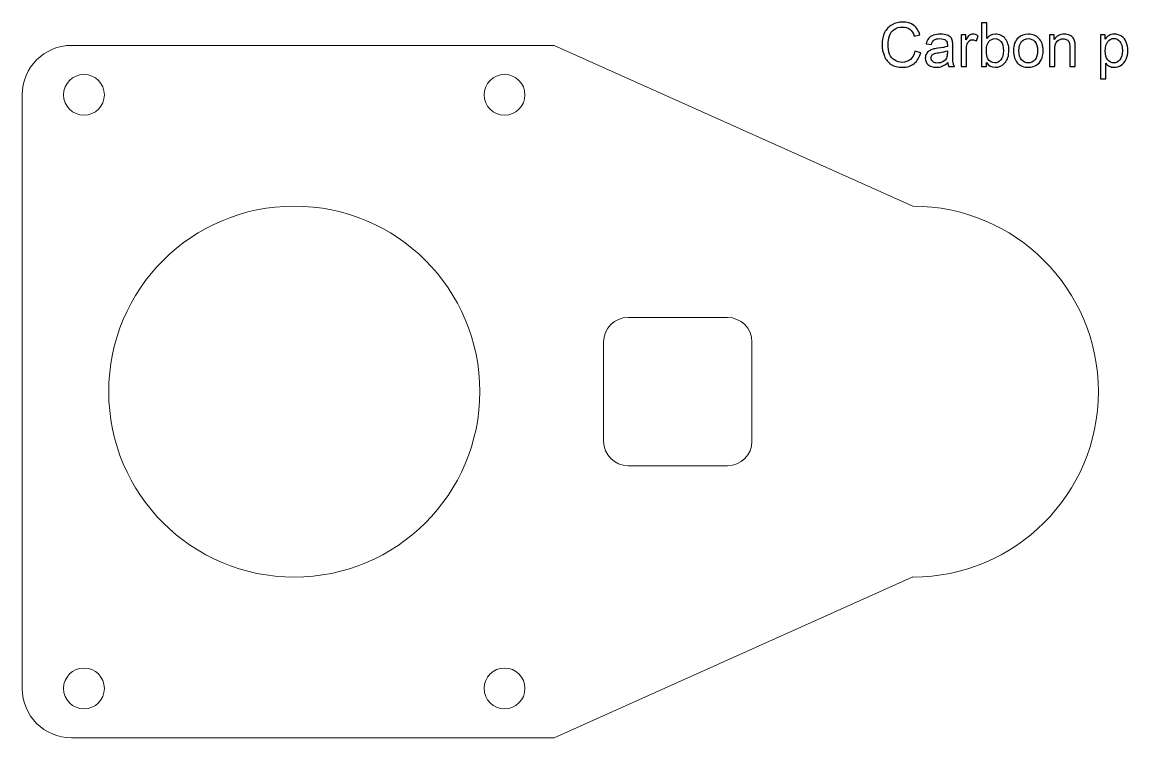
# Model space of a CAD drawing. Header units: millimetres. Extents: x -202 to 204, y -252 to 284.
# Drawn here: x 23.5 to 112.9, y 225.9 to 283.8 of the extents above; entities that cross this region are included whole.
import ezdxf

# ---------------------------------------------------------------- set-up
doc = ezdxf.new("R2010")
doc.units = ezdxf.units.MM
doc.header["$MEASUREMENT"] = 0
doc.layers.add('Layer 1', color=7, linetype='Continuous')

msp = doc.modelspace()

# ---------------------------------------------------------------- linework, layer by layer
at = {"layer": 'Layer 1', "color": 250}
for points, knots in [([(95.7066, 281.4589), (95.7066, 281.4589), (96.175, 281.3404), (96.175, 281.3404), (96.175, 281.3404), (96.077, 280.9568), (95.9, 280.6638), (95.6457, 280.4613), (95.6457, 280.4613), (95.3905, 280.2596), (95.0794, 280.1592), (94.7106, 280.1592), (94.7106, 280.1592), (94.3295, 280.1592), (94.02, 280.2366), (93.7813, 280.3913), (93.7813, 280.3913), (93.5426, 280.5469), (93.3607, 280.7716), (93.2364, 281.0655), (93.2364, 281.0655), (93.1121, 281.3602), (93.0495, 281.6762), (93.0495, 282.0137), (93.0495, 282.0137), (93.0495, 282.3817), (93.1195, 282.7027), (93.2602, 282.9768), (93.2602, 282.9768), (93.401, 283.2509), (93.601, 283.4592), (93.8611, 283.6016), (93.8611, 283.6016), (94.1204, 283.744), (94.406, 283.8147), (94.718, 283.8147), (94.718, 283.8147), (95.072, 283.8147), (95.3691, 283.725), (95.6103, 283.5448), (95.6103, 283.5448), (95.8515, 283.3645), (96.0194, 283.1118), (96.114, 282.785), (96.114, 282.785), (96.114, 282.785), (95.6539, 282.6764), (95.6539, 282.6764), (95.6539, 282.6764), (95.5716, 282.934), (95.4531, 283.1208), (95.2967, 283.2386), (95.2967, 283.2386), (95.1411, 283.3563), (94.9452, 283.4147), (94.7081, 283.4147), (94.7081, 283.4147), (94.4365, 283.4147), (94.2101, 283.3497), (94.0274, 283.2196), (94.0274, 283.2196), (93.8447, 283.0887), (93.7163, 282.9142), (93.643, 282.6945), (93.643, 282.6945), (93.5689, 282.4755), (93.5319, 282.2491), (93.5319, 282.0162), (93.5319, 282.0162), (93.5319, 281.7149), (93.5755, 281.4532), (93.6628, 281.2285), (93.6628, 281.2285), (93.7508, 281.0046), (93.8866, 280.8367), (94.0718, 280.7255), (94.0718, 280.7255), (94.2571, 280.6144), (94.4571, 280.5593), (94.6727, 280.5593), (94.6727, 280.5593), (94.9345, 280.5593), (95.1559, 280.635), (95.3378, 280.7856), (95.3378, 280.7856), (95.5197, 280.9371), (95.6424, 281.1618), (95.7066, 281.4589)], [0, 0, 0, 0, 0.0434783, 0.0434783, 0.0434783, 0.0434783, 0.0869565, 0.0869565, 0.0869565, 0.0869565, 0.1304348, 0.1304348, 0.1304348, 0.1304348, 0.173913, 0.173913, 0.173913, 0.173913, 0.2173913, 0.2173913, 0.2173913, 0.2173913, 0.2608696, 0.2608696, 0.2608696, 0.2608696, 0.3043478, 0.3043478, 0.3043478, 0.3043478, 0.3478261, 0.3478261, 0.3478261, 0.3478261, 0.3913043, 0.3913043, 0.3913043, 0.3913043, 0.4347826, 0.4347826, 0.4347826, 0.4347826, 0.4782609, 0.4782609, 0.4782609, 0.4782609, 0.5217391, 0.5217391, 0.5217391, 0.5217391, 0.5652174, 0.5652174, 0.5652174, 0.5652174, 0.6086957, 0.6086957, 0.6086957, 0.6086957, 0.6521739, 0.6521739, 0.6521739, 0.6521739, 0.6956522, 0.6956522, 0.6956522, 0.6956522, 0.7391304, 0.7391304, 0.7391304, 0.7391304, 0.7826087, 0.7826087, 0.7826087, 0.7826087, 0.826087, 0.826087, 0.826087, 0.826087, 0.8695652, 0.8695652, 0.8695652, 0.8695652, 0.9130435, 0.9130435, 0.9130435, 0.9130435, 1, 1, 1, 1]), ([(101.4874, 280.2193), (101.4874, 280.2193), (101.0849, 280.2193), (101.0849, 280.2193), (101.0849, 280.2193), (101.0849, 280.2193), (101.0849, 283.7547), (101.0849, 283.7547), (101.0849, 283.7547), (101.0849, 283.7547), (101.5187, 283.7547), (101.5187, 283.7547), (101.5187, 283.7547), (101.5187, 283.7547), (101.5187, 282.4936), (101.5187, 282.4936), (101.5187, 282.4936), (101.7022, 282.7233), (101.936, 282.8385), (102.22, 282.8385), (102.22, 282.8385), (102.378, 282.8385), (102.527, 282.8064), (102.6678, 282.743), (102.6678, 282.743), (102.8085, 282.6796), (102.9238, 282.5899), (103.0151, 282.4755), (103.0151, 282.4755), (103.1057, 282.3603), (103.1773, 282.222), (103.2283, 282.059), (103.2283, 282.059), (103.2802, 281.8968), (103.3057, 281.7232), (103.3057, 281.5388), (103.3057, 281.5388), (103.3057, 281.0992), (103.1971, 280.7601), (102.9797, 280.5206), (102.9797, 280.5206), (102.7633, 280.281), (102.5023, 280.1617), (102.1986, 280.1617), (102.1986, 280.1617), (101.8965, 280.1617), (101.6594, 280.2876), (101.4874, 280.5403), (101.4874, 280.5403), (101.4874, 280.5403), (101.4874, 280.2193), (101.4874, 280.2193)], [0, 0, 0, 0, 0.0714286, 0.0714286, 0.0714286, 0.0714286, 0.1428571, 0.1428571, 0.1428571, 0.1428571, 0.2142857, 0.2142857, 0.2142857, 0.2142857, 0.2857143, 0.2857143, 0.2857143, 0.2857143, 0.3571429, 0.3571429, 0.3571429, 0.3571429, 0.4285714, 0.4285714, 0.4285714, 0.4285714, 0.5, 0.5, 0.5, 0.5, 0.5714286, 0.5714286, 0.5714286, 0.5714286, 0.6428571, 0.6428571, 0.6428571, 0.6428571, 0.7142857, 0.7142857, 0.7142857, 0.7142857, 0.7857143, 0.7857143, 0.7857143, 0.7857143, 0.8571429, 0.8571429, 0.8571429, 0.8571429, 1, 1, 1, 1]), ([(98.3669, 280.5354), (98.2056, 280.3987), (98.0508, 280.3024), (97.9027, 280.2456), (97.9027, 280.2456), (97.7537, 280.1897), (97.594, 280.1617), (97.4236, 280.1617), (97.4236, 280.1617), (97.1421, 280.1617), (96.9264, 280.23), (96.775, 280.3675), (96.775, 280.3675), (96.6243, 280.5049), (96.5486, 280.6811), (96.5486, 280.8943), (96.5486, 280.8943), (96.5486, 281.0202), (96.5766, 281.1346), (96.6342, 281.2383), (96.6342, 281.2383), (96.691, 281.3421), (96.7659, 281.4252), (96.8581, 281.4877), (96.8581, 281.4877), (96.9511, 281.5503), (97.0548, 281.598), (97.1709, 281.6302), (97.1709, 281.6302), (97.2557, 281.6524), (97.3841, 281.6746), (97.5561, 281.6952), (97.5561, 281.6952), (97.9068, 281.7372), (98.1653, 281.7865), (98.3307, 281.845), (98.3307, 281.845), (98.3323, 281.9043), (98.3332, 281.9421), (98.3332, 281.9578), (98.3332, 281.9578), (98.3332, 282.1347), (98.292, 282.2598), (98.2097, 282.3315), (98.2097, 282.3315), (98.0994, 282.4302), (97.934, 282.4788), (97.7158, 282.4788), (97.7158, 282.4788), (97.5117, 282.4788), (97.3611, 282.4434), (97.2631, 282.3718), (97.2631, 282.3718), (97.166, 282.3002), (97.0944, 282.1734), (97.0474, 281.9915), (97.0474, 281.9915), (97.0474, 281.9915), (96.6235, 282.0499), (96.6235, 282.0499), (96.6235, 282.0499), (96.6622, 282.231), (96.7256, 282.3784), (96.8137, 282.4895), (96.8137, 282.4895), (96.9017, 282.6014), (97.0302, 282.6879), (97.1972, 282.748), (97.1972, 282.748), (97.3643, 282.8081), (97.5578, 282.8385), (97.7784, 282.8385), (97.7784, 282.8385), (97.9973, 282.8385), (98.1743, 282.8122), (98.3109, 282.7611), (98.3109, 282.7611), (98.4476, 282.7093), (98.548, 282.6451), (98.613, 282.5669), (98.613, 282.5669), (98.6772, 282.4887), (98.7217, 282.3907), (98.748, 282.2714), (98.748, 282.2714), (98.762, 282.1973), (98.7694, 282.0639), (98.7694, 281.8713), (98.7694, 281.8713), (98.7694, 281.8713), (98.7694, 281.2927), (98.7694, 281.2927), (98.7694, 281.2927), (98.7694, 280.8885), (98.7785, 280.6333), (98.7974, 280.5272), (98.7974, 280.5272), (98.8155, 280.4201), (98.8526, 280.3173), (98.9069, 280.2193), (98.9069, 280.2193), (98.9069, 280.2193), (98.4534, 280.2193), (98.4534, 280.2193), (98.4534, 280.2193), (98.4089, 280.309), (98.3793, 280.4144), (98.3669, 280.5354)], [0, 0, 0, 0, 0.0357143, 0.0357143, 0.0357143, 0.0357143, 0.0714286, 0.0714286, 0.0714286, 0.0714286, 0.1071429, 0.1071429, 0.1071429, 0.1071429, 0.1428571, 0.1428571, 0.1428571, 0.1428571, 0.1785714, 0.1785714, 0.1785714, 0.1785714, 0.2142857, 0.2142857, 0.2142857, 0.2142857, 0.25, 0.25, 0.25, 0.25, 0.2857143, 0.2857143, 0.2857143, 0.2857143, 0.3214286, 0.3214286, 0.3214286, 0.3214286, 0.3571429, 0.3571429, 0.3571429, 0.3571429, 0.3928571, 0.3928571, 0.3928571, 0.3928571, 0.4285714, 0.4285714, 0.4285714, 0.4285714, 0.4642857, 0.4642857, 0.4642857, 0.4642857, 0.5, 0.5, 0.5, 0.5, 0.5357143, 0.5357143, 0.5357143, 0.5357143, 0.5714286, 0.5714286, 0.5714286, 0.5714286, 0.6071429, 0.6071429, 0.6071429, 0.6071429, 0.6428571, 0.6428571, 0.6428571, 0.6428571, 0.6785714, 0.6785714, 0.6785714, 0.6785714, 0.7142857, 0.7142857, 0.7142857, 0.7142857, 0.75, 0.75, 0.75, 0.75, 0.7857143, 0.7857143, 0.7857143, 0.7857143, 0.8214286, 0.8214286, 0.8214286, 0.8214286, 0.8571429, 0.8571429, 0.8571429, 0.8571429, 0.8928571, 0.8928571, 0.8928571, 0.8928571, 0.9285714, 0.9285714, 0.9285714, 0.9285714, 1, 1, 1, 1]), ([(99.4378, 280.2193), (99.4378, 280.2193), (99.4378, 282.7801), (99.4378, 282.7801), (99.4378, 282.7801), (99.4378, 282.7801), (99.828, 282.7801), (99.828, 282.7801), (99.828, 282.7801), (99.828, 282.7801), (99.828, 282.3924), (99.828, 282.3924), (99.828, 282.3924), (99.9276, 282.5735), (100.0198, 282.6936), (100.1046, 282.7513), (100.1046, 282.7513), (100.1885, 282.8089), (100.2815, 282.8385), (100.3828, 282.8385), (100.3828, 282.8385), (100.5293, 282.8385), (100.6775, 282.7916), (100.8289, 282.6986), (100.8289, 282.6986), (100.8289, 282.6986), (100.6791, 282.2952), (100.6791, 282.2952), (100.6791, 282.2952), (100.5737, 282.3586), (100.4676, 282.3899), (100.3614, 282.3899), (100.3614, 282.3899), (100.2659, 282.3899), (100.1811, 282.3611), (100.1054, 282.3043), (100.1054, 282.3043), (100.0297, 282.2467), (99.9762, 282.1677), (99.944, 282.0664), (99.944, 282.0664), (99.8955, 281.9125), (99.8716, 281.7437), (99.8716, 281.5602), (99.8716, 281.5602), (99.8716, 281.5602), (99.8716, 280.2193), (99.8716, 280.2193), (99.8716, 280.2193), (99.8716, 280.2193), (99.4378, 280.2193), (99.4378, 280.2193)], [0, 0, 0, 0, 0.0714286, 0.0714286, 0.0714286, 0.0714286, 0.1428571, 0.1428571, 0.1428571, 0.1428571, 0.2142857, 0.2142857, 0.2142857, 0.2142857, 0.2857143, 0.2857143, 0.2857143, 0.2857143, 0.3571429, 0.3571429, 0.3571429, 0.3571429, 0.4285714, 0.4285714, 0.4285714, 0.4285714, 0.5, 0.5, 0.5, 0.5, 0.5714286, 0.5714286, 0.5714286, 0.5714286, 0.6428571, 0.6428571, 0.6428571, 0.6428571, 0.7142857, 0.7142857, 0.7142857, 0.7142857, 0.7857143, 0.7857143, 0.7857143, 0.7857143, 0.8571429, 0.8571429, 0.8571429, 0.8571429, 1, 1, 1, 1]), ([(101.4825, 281.519), (101.4825, 281.212), (101.5244, 280.9906), (101.6076, 280.8539), (101.6076, 280.8539), (101.7442, 280.63), (101.9294, 280.5181), (102.1624, 280.5181), (102.1624, 280.5181), (102.3525, 280.5181), (102.5163, 280.6004), (102.6546, 280.7659), (102.6546, 280.7659), (102.7929, 280.9305), (102.862, 281.1758), (102.862, 281.5026), (102.862, 281.5026), (102.862, 281.8368), (102.7954, 282.0837), (102.6628, 282.2426), (102.6628, 282.2426), (102.5303, 282.4014), (102.3698, 282.4813), (102.1821, 282.4813), (102.1821, 282.4813), (101.992, 282.4813), (101.8282, 282.399), (101.6899, 282.2343), (101.6899, 282.2343), (101.5516, 282.0697), (101.4825, 281.831), (101.4825, 281.519)], [0, 0, 0, 0, 0.1111111, 0.1111111, 0.1111111, 0.1111111, 0.2222222, 0.2222222, 0.2222222, 0.2222222, 0.3333333, 0.3333333, 0.3333333, 0.3333333, 0.4444444, 0.4444444, 0.4444444, 0.4444444, 0.5555556, 0.5555556, 0.5555556, 0.5555556, 0.6666667, 0.6666667, 0.6666667, 0.6666667, 0.7777778, 0.7777778, 0.7777778, 0.7777778, 1, 1, 1, 1]), ([(103.672, 281.5001), (103.672, 281.9742), (103.8037, 282.3257), (104.0679, 282.5537), (104.0679, 282.5537), (104.2877, 282.743), (104.556, 282.8385), (104.873, 282.8385), (104.873, 282.8385), (105.2253, 282.8385), (105.5134, 282.7233), (105.7364, 282.492), (105.7364, 282.492), (105.9603, 282.2615), (106.0714, 281.9429), (106.0714, 281.5363), (106.0714, 281.5363), (106.0714, 281.2062), (106.022, 280.9469), (105.9233, 280.7585), (105.9233, 280.7585), (105.8245, 280.5691), (105.6804, 280.4226), (105.492, 280.3181), (105.492, 280.3181), (105.3026, 280.2135), (105.0968, 280.1617), (104.873, 280.1617), (104.873, 280.1617), (104.5149, 280.1617), (104.2251, 280.2761), (104.0037, 280.5066), (104.0037, 280.5066), (103.7823, 280.7362), (103.672, 281.0671), (103.672, 281.5001)], [0, 0, 0, 0, 0.1, 0.1, 0.1, 0.1, 0.2, 0.2, 0.2, 0.2, 0.3, 0.3, 0.3, 0.3, 0.4, 0.4, 0.4, 0.4, 0.5, 0.5, 0.5, 0.5, 0.6, 0.6, 0.6, 0.6, 0.7, 0.7, 0.7, 0.7, 0.8, 0.8, 0.8, 0.8, 1, 1, 1, 1]), ([(104.1181, 281.5001), (104.1181, 281.1717), (104.1898, 280.9264), (104.333, 280.7634), (104.333, 280.7634), (104.4762, 280.5996), (104.6565, 280.5181), (104.873, 280.5181), (104.873, 280.5181), (105.0886, 280.5181), (105.2681, 280.6004), (105.4113, 280.7642), (105.4113, 280.7642), (105.5537, 280.928), (105.6253, 281.1783), (105.6253, 281.5141), (105.6253, 281.5141), (105.6253, 281.831), (105.5537, 282.0714), (105.4096, 282.2343), (105.4096, 282.2343), (105.2656, 282.3973), (105.087, 282.4788), (104.873, 282.4788), (104.873, 282.4788), (104.6565, 282.4788), (104.4762, 282.3973), (104.333, 282.2352), (104.333, 282.2352), (104.1898, 282.073), (104.1181, 281.8277), (104.1181, 281.5001)], [0, 0, 0, 0, 0.1111111, 0.1111111, 0.1111111, 0.1111111, 0.2222222, 0.2222222, 0.2222222, 0.2222222, 0.3333333, 0.3333333, 0.3333333, 0.3333333, 0.4444444, 0.4444444, 0.4444444, 0.4444444, 0.5555556, 0.5555556, 0.5555556, 0.5555556, 0.6666667, 0.6666667, 0.6666667, 0.6666667, 0.7777778, 0.7777778, 0.7777778, 0.7777778, 1, 1, 1, 1]), ([(106.581, 280.2193), (106.581, 280.2193), (106.581, 282.7801), (106.581, 282.7801), (106.581, 282.7801), (106.581, 282.7801), (106.9711, 282.7801), (106.9711, 282.7801), (106.9711, 282.7801), (106.9711, 282.7801), (106.9711, 282.4162), (106.9711, 282.4162), (106.9711, 282.4162), (107.1596, 282.6978), (107.4313, 282.8385), (107.786, 282.8385), (107.786, 282.8385), (107.9408, 282.8385), (108.0824, 282.8105), (108.2116, 282.7554), (108.2116, 282.7554), (108.3416, 282.6994), (108.4379, 282.627), (108.5022, 282.5364), (108.5022, 282.5364), (108.5672, 282.4467), (108.6116, 282.3397), (108.638, 282.2162), (108.638, 282.2162), (108.6536, 282.1356), (108.6618, 281.9948), (108.6618, 281.794), (108.6618, 281.794), (108.6618, 281.794), (108.6618, 280.2193), (108.6618, 280.2193), (108.6618, 280.2193), (108.6618, 280.2193), (108.2272, 280.2193), (108.2272, 280.2193), (108.2272, 280.2193), (108.2272, 280.2193), (108.2272, 281.7775), (108.2272, 281.7775), (108.2272, 281.7775), (108.2272, 281.9536), (108.2108, 282.0862), (108.177, 282.1742), (108.177, 282.1742), (108.1433, 282.2615), (108.0832, 282.3315), (107.9976, 282.3833), (107.9976, 282.3833), (107.9111, 282.436), (107.8107, 282.4623), (107.6947, 282.4623), (107.6947, 282.4623), (107.5095, 282.4623), (107.3506, 282.4031), (107.2156, 282.2862), (107.2156, 282.2862), (107.0814, 282.1685), (107.0148, 281.9462), (107.0148, 281.6178), (107.0148, 281.6178), (107.0148, 281.6178), (107.0148, 280.2193), (107.0148, 280.2193), (107.0148, 280.2193), (107.0148, 280.2193), (106.581, 280.2193), (106.581, 280.2193)], [0, 0, 0, 0, 0.0526316, 0.0526316, 0.0526316, 0.0526316, 0.1052632, 0.1052632, 0.1052632, 0.1052632, 0.1578947, 0.1578947, 0.1578947, 0.1578947, 0.2105263, 0.2105263, 0.2105263, 0.2105263, 0.2631579, 0.2631579, 0.2631579, 0.2631579, 0.3157895, 0.3157895, 0.3157895, 0.3157895, 0.3684211, 0.3684211, 0.3684211, 0.3684211, 0.4210526, 0.4210526, 0.4210526, 0.4210526, 0.4736842, 0.4736842, 0.4736842, 0.4736842, 0.5263158, 0.5263158, 0.5263158, 0.5263158, 0.5789474, 0.5789474, 0.5789474, 0.5789474, 0.6315789, 0.6315789, 0.6315789, 0.6315789, 0.6842105, 0.6842105, 0.6842105, 0.6842105, 0.7368421, 0.7368421, 0.7368421, 0.7368421, 0.7894737, 0.7894737, 0.7894737, 0.7894737, 0.8421053, 0.8421053, 0.8421053, 0.8421053, 0.8947368, 0.8947368, 0.8947368, 0.8947368, 1, 1, 1, 1]), ([(110.7, 279.2381), (110.7, 279.2381), (110.7, 282.7801), (110.7, 282.7801), (110.7, 282.7801), (110.7, 282.7801), (111.0951, 282.7801), (111.0951, 282.7801), (111.0951, 282.7801), (111.0951, 282.7801), (111.0951, 282.4475), (111.0951, 282.4475), (111.0951, 282.4475), (111.1881, 282.5776), (111.2934, 282.6755), (111.4111, 282.7406), (111.4111, 282.7406), (111.528, 282.8056), (111.6704, 282.8385), (111.8375, 282.8385), (111.8375, 282.8385), (112.0565, 282.8385), (112.2491, 282.7817), (112.4162, 282.6698), (112.4162, 282.6698), (112.5841, 282.557), (112.7101, 282.3981), (112.7948, 282.1932), (112.7948, 282.1932), (112.8804, 281.9882), (112.9232, 281.7635), (112.9232, 281.519), (112.9232, 281.519), (112.9232, 281.2573), (112.8763, 281.021), (112.7817, 280.8111), (112.7817, 280.8111), (112.6878, 280.6012), (112.5512, 280.4407), (112.3717, 280.3288), (112.3717, 280.3288), (112.1923, 280.2177), (112.0038, 280.1617), (111.8063, 280.1617), (111.8063, 280.1617), (111.6614, 280.1617), (111.5321, 280.1921), (111.4169, 280.253), (111.4169, 280.253), (111.3017, 280.314), (111.2078, 280.3913), (111.1338, 280.4843), (111.1338, 280.4843), (111.1338, 280.4843), (111.1338, 279.2381), (111.1338, 279.2381), (111.1338, 279.2381), (111.1338, 279.2381), (110.7, 279.2381), (110.7, 279.2381)], [0, 0, 0, 0, 0.0625, 0.0625, 0.0625, 0.0625, 0.125, 0.125, 0.125, 0.125, 0.1875, 0.1875, 0.1875, 0.1875, 0.25, 0.25, 0.25, 0.25, 0.3125, 0.3125, 0.3125, 0.3125, 0.375, 0.375, 0.375, 0.375, 0.4375, 0.4375, 0.4375, 0.4375, 0.5, 0.5, 0.5, 0.5, 0.5625, 0.5625, 0.5625, 0.5625, 0.625, 0.625, 0.625, 0.625, 0.6875, 0.6875, 0.6875, 0.6875, 0.75, 0.75, 0.75, 0.75, 0.8125, 0.8125, 0.8125, 0.8125, 0.875, 0.875, 0.875, 0.875, 1, 1, 1, 1]), ([(111.0926, 281.4853), (111.0926, 281.156), (111.1593, 280.9124), (111.2926, 280.7543), (111.2926, 280.7543), (111.426, 280.5971), (111.5881, 280.5181), (111.7774, 280.5181), (111.7774, 280.5181), (111.9701, 280.5181), (112.1355, 280.5996), (112.273, 280.7634), (112.273, 280.7634), (112.4104, 280.9264), (112.4796, 281.1791), (112.4796, 281.5215), (112.4796, 281.5215), (112.4796, 281.8483), (112.4121, 282.0919), (112.2779, 282.2549), (112.2779, 282.2549), (112.1437, 282.4171), (111.9832, 282.4986), (111.7972, 282.4986), (111.7972, 282.4986), (111.612, 282.4986), (111.4482, 282.4121), (111.3058, 282.2393), (111.3058, 282.2393), (111.1634, 282.0664), (111.0926, 281.8145), (111.0926, 281.4853)], [0, 0, 0, 0, 0.1111111, 0.1111111, 0.1111111, 0.1111111, 0.2222222, 0.2222222, 0.2222222, 0.2222222, 0.3333333, 0.3333333, 0.3333333, 0.3333333, 0.4444444, 0.4444444, 0.4444444, 0.4444444, 0.5555556, 0.5555556, 0.5555556, 0.5555556, 0.6666667, 0.6666667, 0.6666667, 0.6666667, 0.7777778, 0.7777778, 0.7777778, 0.7777778, 1, 1, 1, 1]), ([(98.3307, 281.505), (98.1727, 281.44), (97.9364, 281.3857), (97.622, 281.3404), (97.622, 281.3404), (97.4434, 281.3149), (97.3166, 281.2861), (97.2433, 281.254), (97.2433, 281.254), (97.1693, 281.2219), (97.1116, 281.175), (97.0721, 281.1124), (97.0721, 281.1124), (97.0318, 281.0507), (97.0112, 280.9823), (97.0112, 280.9066), (97.0112, 280.9066), (97.0112, 280.7906), (97.0557, 280.6942), (97.1429, 280.6169), (97.1429, 280.6169), (97.2302, 280.5403), (97.3586, 280.5016), (97.5273, 280.5016), (97.5273, 280.5016), (97.6944, 280.5016), (97.8434, 280.5379), (97.9735, 280.6111), (97.9735, 280.6111), (98.1035, 280.6844), (98.1998, 280.7848), (98.2607, 280.9116), (98.2607, 280.9116), (98.3077, 281.0095), (98.3307, 281.1544), (98.3307, 281.3453), (98.3307, 281.3453), (98.3307, 281.3453), (98.3307, 281.505), (98.3307, 281.505)], [0, 0, 0, 0, 0.0909091, 0.0909091, 0.0909091, 0.0909091, 0.1818182, 0.1818182, 0.1818182, 0.1818182, 0.2727273, 0.2727273, 0.2727273, 0.2727273, 0.3636364, 0.3636364, 0.3636364, 0.3636364, 0.4545455, 0.4545455, 0.4545455, 0.4545455, 0.5454545, 0.5454545, 0.5454545, 0.5454545, 0.6363636, 0.6363636, 0.6363636, 0.6363636, 0.7272727, 0.7272727, 0.7272727, 0.7272727, 0.8181818, 0.8181818, 0.8181818, 0.8181818, 1, 1, 1, 1])]:
    msp.add_open_spline(points, degree=3, knots=knots, dxfattribs=at)
at = {"layer": 'Layer 1', "color": 254, "lineweight": 20}
for points, knots in [([(95.48, 238.9349), (95.48, 238.9349), (95.48, 238.9343), (95.48, 238.9343), (95.48, 238.9343), (95.48, 238.9343), (66.5354, 225.9342), (66.5354, 225.9342), (66.5354, 225.9342), (66.5354, 225.9342), (27.5354, 225.9342), (27.5354, 225.9342), (27.5354, 225.9342), (25.3358, 225.9342), (23.5354, 227.7345), (23.5354, 229.9342), (23.5354, 229.9342), (23.5354, 229.9342), (23.5354, 277.9342), (23.5354, 277.9342), (23.5354, 277.9342), (23.5354, 280.1339), (25.3354, 281.9342), (27.5354, 281.9342), (27.5354, 281.9342), (27.5354, 281.9342), (66.5354, 281.9342), (66.5354, 281.9342), (66.5354, 281.9342), (66.5354, 281.9342), (95.5354, 268.9342), (95.5354, 268.9342), (95.5354, 268.9342), (103.8197, 268.9342), (110.5354, 262.2185), (110.5354, 253.9342), (110.5354, 253.9342), (110.5354, 245.6499), (103.8197, 238.9342), (95.5354, 238.9342), (95.5354, 238.9342), (95.5354, 238.9342), (95.48, 238.9349), (95.48, 238.9349)], [0, 0, 0, 0, 0.0833333, 0.0833333, 0.0833333, 0.0833333, 0.1666667, 0.1666667, 0.1666667, 0.1666667, 0.25, 0.25, 0.25, 0.25, 0.3333333, 0.3333333, 0.3333333, 0.3333333, 0.4166667, 0.4166667, 0.4166667, 0.4166667, 0.5, 0.5, 0.5, 0.5, 0.5833333, 0.5833333, 0.5833333, 0.5833333, 0.6666667, 0.6666667, 0.6666667, 0.6666667, 0.75, 0.75, 0.75, 0.75, 0.8333333, 0.8333333, 0.8333333, 0.8333333, 1, 1, 1, 1]), ([(30.1854, 277.9342), (30.1854, 277.0229), (29.4467, 276.2842), (28.5354, 276.2842), (28.5354, 276.2842), (27.6241, 276.2842), (26.8854, 277.0229), (26.8854, 277.9342), (26.8854, 277.9342), (26.8854, 278.8455), (27.6241, 279.5842), (28.5354, 279.5842), (28.5354, 279.5842), (29.4467, 279.5842), (30.1854, 278.8455), (30.1854, 277.9342)], [0, 0, 0, 0, 0.2, 0.2, 0.2, 0.2, 0.4, 0.4, 0.4, 0.4, 0.6, 0.6, 0.6, 0.6, 1, 1, 1, 1]), ([(64.1854, 277.9342), (64.1854, 277.0229), (63.4467, 276.2842), (62.5354, 276.2842), (62.5354, 276.2842), (61.6241, 276.2842), (60.8854, 277.0229), (60.8854, 277.9342), (60.8854, 277.9342), (60.8854, 278.8455), (61.6241, 279.5842), (62.5354, 279.5842), (62.5354, 279.5842), (63.4467, 279.5842), (64.1854, 278.8455), (64.1854, 277.9342)], [0, 0, 0, 0, 0.2, 0.2, 0.2, 0.2, 0.4, 0.4, 0.4, 0.4, 0.6, 0.6, 0.6, 0.6, 1, 1, 1, 1]), ([(60.5354, 253.9342), (60.5354, 245.6499), (53.8197, 238.9342), (45.5354, 238.9342), (45.5354, 238.9342), (37.2511, 238.9342), (30.5354, 245.6499), (30.5354, 253.9342), (30.5354, 253.9342), (30.5354, 262.2185), (37.2511, 268.9342), (45.5354, 268.9342), (45.5354, 268.9342), (53.8197, 268.9342), (60.5354, 262.2185), (60.5354, 253.9342)], [0, 0, 0, 0, 0.2, 0.2, 0.2, 0.2, 0.4, 0.4, 0.4, 0.4, 0.6, 0.6, 0.6, 0.6, 1, 1, 1, 1]), ([(70.5354, 257.9522), (70.5354, 257.9522), (70.5354, 249.9164), (70.5354, 249.9164), (70.5354, 249.9164), (70.5354, 248.8262), (71.4272, 247.9342), (72.5174, 247.9342), (72.5174, 247.9342), (72.5174, 247.9342), (80.5532, 247.9342), (80.5532, 247.9342), (80.5532, 247.9342), (81.6434, 247.9342), (82.5354, 248.8262), (82.5354, 249.9164), (82.5354, 249.9164), (82.5354, 249.9164), (82.5354, 257.9522), (82.5354, 257.9522), (82.5354, 257.9522), (82.5354, 259.0424), (81.6434, 259.9342), (80.5532, 259.9342), (80.5532, 259.9342), (80.5532, 259.9342), (72.5174, 259.9342), (72.5174, 259.9342), (72.5174, 259.9342), (71.4272, 259.9342), (70.5354, 259.0424), (70.5354, 257.9522)], [0, 0, 0, 0, 0.1111111, 0.1111111, 0.1111111, 0.1111111, 0.2222222, 0.2222222, 0.2222222, 0.2222222, 0.3333333, 0.3333333, 0.3333333, 0.3333333, 0.4444444, 0.4444444, 0.4444444, 0.4444444, 0.5555556, 0.5555556, 0.5555556, 0.5555556, 0.6666667, 0.6666667, 0.6666667, 0.6666667, 0.7777778, 0.7777778, 0.7777778, 0.7777778, 1, 1, 1, 1]), ([(30.1854, 229.9342), (30.1854, 229.0229), (29.4467, 228.2842), (28.5354, 228.2842), (28.5354, 228.2842), (27.6241, 228.2842), (26.8854, 229.0229), (26.8854, 229.9342), (26.8854, 229.9342), (26.8854, 230.8455), (27.6241, 231.5842), (28.5354, 231.5842), (28.5354, 231.5842), (29.4467, 231.5842), (30.1854, 230.8455), (30.1854, 229.9342)], [0, 0, 0, 0, 0.2, 0.2, 0.2, 0.2, 0.4, 0.4, 0.4, 0.4, 0.6, 0.6, 0.6, 0.6, 1, 1, 1, 1]), ([(64.1854, 229.9342), (64.1854, 229.0229), (63.4467, 228.2842), (62.5354, 228.2842), (62.5354, 228.2842), (61.6241, 228.2842), (60.8854, 229.0229), (60.8854, 229.9342), (60.8854, 229.9342), (60.8854, 230.8455), (61.6241, 231.5842), (62.5354, 231.5842), (62.5354, 231.5842), (63.4467, 231.5842), (64.1854, 230.8455), (64.1854, 229.9342)], [0, 0, 0, 0, 0.2, 0.2, 0.2, 0.2, 0.4, 0.4, 0.4, 0.4, 0.6, 0.6, 0.6, 0.6, 1, 1, 1, 1])]:
    msp.add_open_spline(points, degree=3, knots=knots, dxfattribs=at)

doc.saveas('drawing.dxf')
